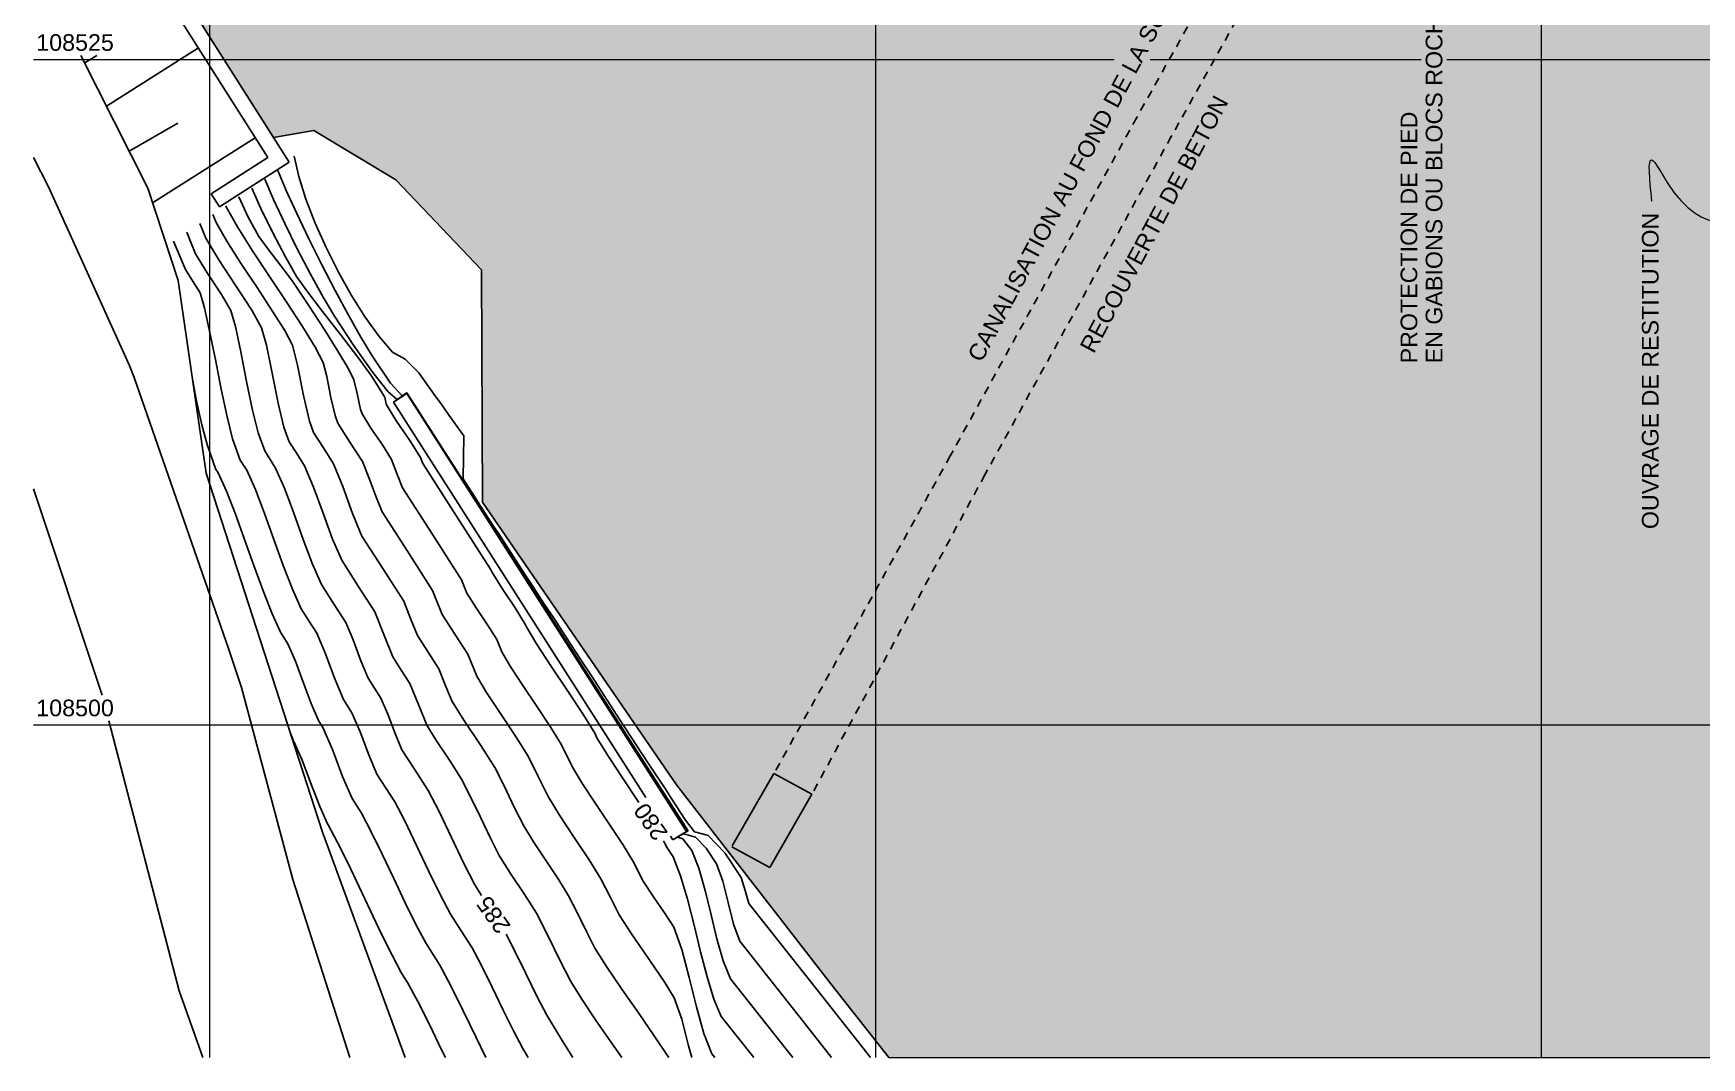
# Model space of a CAD drawing. Extents: x 62405 to 62842, y 108162 to 109685.
# Drawn here: x 62418.4 to 62481, y 109487.5 to 109526 of the extents above; entities that cross this region are included whole.
import ezdxf
from ezdxf.enums import TextEntityAlignment as Align

# ---------------------------------------------------------------- set-up
doc = ezdxf.new("R2010")
doc.units = 0
doc.header["$LTSCALE"] = 0.999976
doc.header["$MEASUREMENT"] = 0
doc.linetypes.add('DOT', pattern=[0.55, 0.3, -0.25])
for name, color, linetype in [('Bâti', 7, 'Continuous'), ('colore lago', 131, 'Continuous'), ('coordinate', 2, 'Continuous'), ('curve livello 1m', 2, 'Continuous'), ('curve livello 5m', 7, 'Continuous'), ('Limite fiume', 6, 'Continuous'), ('LIN018CO', 6, 'Continuous'), ('pendenze', 2, 'Continuous'), ('Strade', 7, 'Continuous'), ('TalusHautBas', 7, 'Continuous'), ('TEXT035', 1, 'Continuous')]:
    doc.layers.add(name, color=color, linetype=linetype)
doc.layers.add('Colori bordi', color=5, linetype='Continuous', plot=False)
doc.styles.add('ARIAL', font='arial.ttf')

msp = doc.modelspace()

# ---------------------------------------------------------------- hatches: boundary and pattern name
at = {"layer": 'colore lago', "ltscale": 2.5}
msp.add_hatch(color=256, dxfattribs=at).paths.add_polyline_path([(62418.386, 109536.339), (62418.985, 109535.375), (62423.804, 109527.74), (62427.401, 109522.066), (62428.917, 109522.33), (62431.999, 109520.483), (62435.209, 109517.103), (62435.248, 109508.375), (62442.532, 109497.745), (62448.327, 109490.271), (62450.507, 109487.501), (62519.333, 109487.501), (62517.305, 109489.509), (62515.162, 109489.283), (62513.59, 109490.987), (62513.852, 109495.246), (62504.852, 109507.641), (62496.282, 109519.444), (62493.401, 109518.757), (62485.503, 109525.16), (62484.758, 109528.288), (62471.397, 109544.28), (62471.521, 109544.381), (62471.307, 109544.63), (62466.582, 109550.14), (62461.323, 109555.669), (62452.234, 109564.908), (62445.975, 109571.355), (62438.597, 109578.993), (62431.968, 109586.051), (62422.759, 109596.383), (62419.614, 109600.43), (62418.386, 109602.152)])

# ---------------------------------------------------------------- linework, layer by layer
at = {"layer": 'Bâti', "linetype": 'DOT'}
for p, q in [((62465.739, 109533.423), (62459.812, 109522.821)), ((62467.031, 109532.701), (62461.104, 109522.099)), ((62459.812, 109522.821), (62452.81, 109510.107)), ((62461.109, 109522.107), (62454.107, 109509.393)), ((62452.81, 109510.107), (62446.19, 109498.174)), ((62454.109, 109509.398), (62447.615, 109497.396))]:
    msp.add_line(p, q, dxfattribs=at)
at = {"layer": 'Bâti', "linetype": 'Continuous'}
for p, q in [((62423.804, 109527.74), (62427.989, 109521.138)), ((62423.314, 109527.429), (62427.19, 109521.315)), ((62427.19, 109521.315), (62425.062, 109519.955)), ((62427.989, 109521.138), (62425.374, 109519.466)), ((62425.374, 109519.466), (62425.062, 109519.955)), ((62432.413, 109512.482), (62431.903, 109512.129)), ((62432.409, 109512.452), (62431.903, 109512.129)), ((62441.381, 109497.269), (62431.903, 109512.129)), ((62442.902, 109496.001), (62432.409, 109512.452)), ((62442.967, 109496.023), (62432.413, 109512.482)), ((62446.19, 109498.174), (62444.626, 109495.459)), ((62447.615, 109497.396), (62446.19, 109498.174)), ((62447.615, 109497.396), (62446.032, 109494.649)), ((62442.396, 109495.678), (62442.301, 109495.827)), ((62442.967, 109496.023), (62442.396, 109495.678)), ((62442.902, 109496.001), (62442.396, 109495.678)), ((62446.032, 109494.649), (62444.607, 109495.427))]:
    msp.add_line(p, q, dxfattribs=at)
at = {"layer": 'Colori bordi', "linetype": 'Continuous', "lineweight": 0, "flags": 128}
msp.add_lwpolyline([(62423.804, 109527.74), (62427.401, 109522.066), (62428.917, 109522.33), (62431.999, 109520.483), (62435.209, 109517.103), (62435.248, 109508.375), (62442.532, 109497.745), (62448.327, 109490.271), (62450.507, 109487.501), (62519.333, 109487.501), (62517.305, 109489.509), (62515.162, 109489.283), (62513.59, 109490.987), (62513.852, 109495.246), (62504.852, 109507.641), (62496.282, 109519.444), (62493.401, 109518.757), (62485.503, 109525.16), (62484.758, 109528.288)], dxfattribs=at)
at = {"layer": 'coordinate', "linetype": 'Continuous', "lineweight": 0}
for p, q in [((62425, 109685.001), (62425, 109487.501)), ((62450, 109685.001), (62450, 109487.501)), ((62475, 109685.001), (62475, 109487.501)), ((62418.386, 109525), (62458.966, 109525)), ((62460.316, 109525), (62470.487, 109525)), ((62471.457, 109525), (62561.886, 109525)), ((62418.386, 109500), (62489.313, 109500))]:
    msp.add_line(p, q, dxfattribs=at)
at = {"layer": 'curve livello 1m', "flags": 128}
for points in [[(62428.177, 109521.363), (62428.349, 109520.602), (62428.617, 109519.757), (62428.964, 109518.857), (62429.376, 109517.932), (62429.837, 109517.013), (62430.333, 109516.131), (62430.847, 109515.315), (62431.366, 109514.596), (62431.873, 109514.003), (62432.348, 109513.738), (62432.861, 109513.222), (62433.437, 109512.416), (62433.719, 109512.02), (62433.999, 109511.629), (62434.547, 109510.86), (62434.536, 109510.058), (62434.52, 109509.243), (62435.083, 109508.368), (62435.152, 109508.26), (62435.222, 109508.152), (62435.36, 109507.937), (62435.635, 109507.51), (62435.934, 109507.072), (62436.491, 109506.208), (62436.765, 109505.782), (62436.902, 109505.57), (62437.037, 109505.359), (62437.574, 109504.526), (62437.912, 109504.032), (62438.454, 109503.192), (62438.721, 109502.778), (62438.986, 109502.368), (62439.346, 109501.84), (62440.41, 109500.194), (62441.438, 109498.602), (62441.845, 109498.006), (62442.103, 109497.607), (62442.359, 109497.211), (62442.865, 109496.429), (62443.213, 109495.988), (62443.635, 109495.87), (62443.725, 109495.844), (62444.348, 109495.192), (62444.956, 109494.269), (62445.104, 109493.777), (62445.251, 109493.286), (62447.999, 109489.817), (62449.815, 109487.501)], [(62446.898, 109487.501), (62446.6, 109487.88), (62444.554, 109490.464), (62444.283, 109491.134), (62444.047, 109491.963), (62443.829, 109492.872), (62443.61, 109493.783), (62443.374, 109494.615), (62443.103, 109495.289), (62443.103, 109495.289), (62442.763, 109495.724), (62442.564, 109495.78), (62442.668, 109495.846), (62442.772, 109495.913), (62442.921, 109496.008), (62442.727, 109496.31), (62442.264, 109497.036), (62442.168, 109497.186), (62441.936, 109497.55), (62441.839, 109497.7), (62441.607, 109498.064), (62441.224, 109498.661), (62440.293, 109500.121), (62439.914, 109500.712), (62438.979, 109502.177), (62438.885, 109502.324), (62438.651, 109502.691), (62438.416, 109503.059), (62438.322, 109503.206), (62437.853, 109503.942), (62437.665, 109504.234), (62437.195, 109504.972), (62437.008, 109505.262), (62436.891, 109505.447), (62436.844, 109505.519), (62436.726, 109505.704), (62436.68, 109505.776), (62436.444, 109506.146), (62436.351, 109506.29), (62435.879, 109507.031), (62435.695, 109507.319), (62435.458, 109507.69), (62435.366, 109507.833), (62435.248, 109508.018), (62435.202, 109508.09), (62435.143, 109508.183), (62435.12, 109508.218), (62435.061, 109508.311), (62435.038, 109508.347), (62434.563, 109509.091), (62434.381, 109509.375), (62433.906, 109510.12), (62433.724, 109510.404), (62433.486, 109510.777), (62433.395, 109510.918), (62433.157, 109511.291), (62433.067, 109511.432), (62432.59, 109512.18), (62432.41, 109512.46), (62432.042, 109512.225), (62431.712, 109512.517), (62431.136, 109513.235), (62430.425, 109514.23), (62429.688, 109515.357), (62429.688, 109515.357), (62429.266, 109516.072), (62428.79, 109516.939), (62428.296, 109517.887), (62427.821, 109518.844), (62427.402, 109519.74), (62427.073, 109520.502)], [(62448.356, 109487.501), (62447.3, 109488.849), (62444.903, 109491.875), (62444.667, 109492.519), (62444.466, 109493.325), (62444.266, 109494.132), (62444.029, 109494.779), (62444.029, 109494.779), (62443.641, 109495.368), (62443.244, 109495.784), (62443.244, 109495.784), (62442.985, 109495.857), (62442.785, 109495.913), (62442.946, 109496.016), (62442.499, 109496.714), (62442.288, 109497.045), (62442.064, 109497.393), (62441.959, 109497.559), (62441.735, 109497.907), (62441.629, 109498.073), (62440.741, 109499.458), (62440.312, 109500.13), (62439.429, 109501.508), (62438.995, 109502.187), (62438.775, 109502.531), (62438.666, 109502.701), (62438.557, 109502.872), (62438.337, 109503.215), (62438.118, 109503.558), (62437.679, 109504.244), (62437.459, 109504.588), (62437.02, 109505.272), (62436.965, 109505.359), (62436.856, 109505.529), (62436.8, 109505.616), (62436.691, 109505.787), (62436.58, 109505.96), (62436.362, 109506.301), (62436.14, 109506.649), (62435.703, 109507.329), (62435.592, 109507.504), (62435.374, 109507.843), (62435.318, 109507.931), (62435.21, 109508.101), (62435.182, 109508.144), (62435.127, 109508.229), (62435.099, 109508.273), (62435.045, 109508.358), (62434.82, 109508.71), (62434.387, 109509.386), (62434.161, 109509.74), (62433.728, 109510.415), (62433.615, 109510.592), (62433.399, 109510.929), (62433.285, 109511.107), (62433.07, 109511.443), (62432.842, 109511.801), (62432.412, 109512.471), (62432.235, 109512.359), (62431.8, 109512.843), (62431.105, 109513.862), (62431.105, 109513.862), (62430.685, 109514.565), (62430.217, 109515.398), (62429.721, 109516.32), (62429.219, 109517.29), (62428.731, 109518.267), (62428.279, 109519.211), (62427.882, 109520.08), (62427.562, 109520.834)], [(62426.096, 109519.838), (62426.45, 109519.08), (62426.854, 109518.347), (62427.196, 109517.877), (62427.695, 109517.233), (62428.112, 109516.673), (62428.714, 109515.776), (62429.302, 109514.868), (62429.819, 109514.037), (62430.212, 109513.373), (62430.423, 109512.965), (62430.54, 109512.455), (62430.672, 109511.848), (62430.731, 109511.684), (62431.058, 109511.151), (62431.488, 109510.523), (62431.829, 109509.972), (62432.036, 109509.442), (62432.244, 109508.913), (62433.353, 109507.184), (62434.464, 109505.453), (62434.665, 109504.951), (62435.005, 109504.4), (62435.437, 109503.766), (62435.781, 109503.211), (62435.97, 109502.747), (62436.293, 109502.203), (62436.768, 109501.478), (62437.305, 109500.675), (62437.816, 109499.899), (62438.211, 109499.256), (62438.629, 109498.413), (62439.008, 109497.792), (62439.495, 109497.048), (62440.02, 109496.26), (62440.512, 109495.509), (62440.901, 109494.875), (62441.278, 109494.125), (62441.663, 109493.539), (62442.129, 109492.868), (62442.426, 109492.399), (62442.731, 109491.562), (62443.013, 109490.516), (62443.286, 109489.413), (62443.563, 109488.404), (62443.857, 109487.642), (62443.969, 109487.501)], [(62442.24, 109487.501), (62442.183, 109487.599), (62441.698, 109488.325), (62441.103, 109489.183), (62440.478, 109490.08), (62439.907, 109490.921), (62439.471, 109491.614), (62439.471, 109491.614), (62439.161, 109492.212), (62438.803, 109492.953), (62438.483, 109493.575), (62438.483, 109493.575), (62438.108, 109494.18), (62437.633, 109494.897), (62437.161, 109495.611), (62436.795, 109496.204), (62436.795, 109496.204), (62436.446, 109496.891), (62436.057, 109497.71), (62435.708, 109498.398), (62435.708, 109498.398), (62435.185, 109499.227), (62434.548, 109500.18), (62434.097, 109500.908), (62434.097, 109500.908), (62433.852, 109501.509), (62433.607, 109502.11), (62433.607, 109502.11), (62433.206, 109502.734), (62432.809, 109503.355), (62432.809, 109503.355), (62432.549, 109504.002), (62432.29, 109504.65), (62432.29, 109504.65), (62431.505, 109505.873), (62430.722, 109507.095), (62430.371, 109507.944), (62430.006, 109508.963), (62429.655, 109509.812), (62429.655, 109509.812), (62429.273, 109510.408), (62428.901, 109510.99), (62428.901, 109510.99), (62428.749, 109511.409), (62428.527, 109512.381), (62428.3, 109513.519), (62428.112, 109514.271), (62428.112, 109514.271), (62427.825, 109514.815), (62427.357, 109515.562), (62426.785, 109516.428), (62426.189, 109517.325), (62425.649, 109518.169), (62425.244, 109518.872), (62425.244, 109518.872), (62425.119, 109519.173)], [(62443.101, 109487.501), (62442.985, 109487.947), (62442.729, 109488.946), (62442.45, 109489.748), (62442.45, 109489.748), (62442.094, 109490.33), (62441.502, 109491.19), (62440.865, 109492.109), (62440.374, 109492.869), (62440.374, 109492.869), (62440.037, 109493.538), (62439.692, 109494.225), (62439.692, 109494.225), (62439.252, 109494.934), (62438.695, 109495.776), (62438.142, 109496.613), (62437.712, 109497.308), (62437.712, 109497.308), (62437.336, 109498.067), (62436.96, 109498.827), (62436.96, 109498.827), (62436.517, 109499.539), (62435.948, 109500.394), (62435.404, 109501.216), (62435.034, 109501.827), (62435.034, 109501.827), (62434.694, 109502.661), (62434.214, 109503.409), (62433.737, 109504.153), (62433.737, 109504.153), (62433.377, 109505.051), (62432.429, 109506.529), (62431.483, 109508.004), (62431.239, 109508.594), (62430.986, 109509.302), (62430.742, 109509.892), (62430.742, 109509.892), (62430.272, 109510.623), (62429.816, 109511.337), (62429.816, 109511.337), (62429.711, 109511.628), (62429.556, 109512.304), (62429.398, 109513.096), (62429.268, 109513.618), (62429.268, 109513.618), (62428.972, 109514.192), (62428.496, 109514.966), (62427.903, 109515.874), (62427.257, 109516.846), (62426.619, 109517.813), (62426.055, 109518.707), (62425.627, 109519.459), (62425.627, 109519.459), (62425.608, 109519.506)], [(62440.477, 109487.501), (62440.088, 109488.059), (62439.496, 109488.917), (62438.975, 109489.701), (62438.567, 109490.358), (62438.567, 109490.358), (62438.162, 109491.142), (62437.693, 109492.11), (62437.274, 109492.926), (62437.274, 109492.926), (62436.838, 109493.618), (62436.305, 109494.418), (62435.878, 109495.099), (62435.878, 109495.099), (62435.545, 109495.744), (62435.167, 109496.534), (62434.79, 109497.324), (62434.457, 109497.969), (62434.457, 109497.969), (62434.035, 109498.636), (62433.523, 109499.403), (62433.16, 109499.989), (62433.16, 109499.989), (62432.84, 109500.774), (62432.52, 109501.56), (62432.52, 109501.56), (62432.199, 109502.06), (62431.881, 109502.557), (62431.881, 109502.557), (62431.542, 109503.403), (62431.203, 109504.249), (62431.203, 109504.249), (62430.581, 109505.218), (62429.961, 109506.185), (62429.621, 109506.979), (62429.265, 109507.959), (62428.908, 109508.939), (62428.568, 109509.733), (62428.568, 109509.733), (62428.273, 109510.193), (62427.986, 109510.642), (62427.986, 109510.642), (62427.788, 109511.189), (62427.574, 109512.092), (62427.347, 109513.218), (62427.133, 109514.264), (62426.957, 109514.924), (62426.957, 109514.924), (62426.589, 109515.579), (62425.987, 109516.5), (62425.346, 109517.472), (62424.861, 109518.285), (62424.861, 109518.285), (62424.63, 109518.841)], [(62436.966, 109487.501), (62436.759, 109487.846), (62436.759, 109487.846), (62436.422, 109488.478), (62436.027, 109489.279), (62435.61, 109490.143), (62435.208, 109490.961), (62434.856, 109491.626), (62434.856, 109491.626), (62434.447, 109492.262), (62434.044, 109492.89), (62434.044, 109492.89), (62433.659, 109493.625), (62433.225, 109494.524), (62432.773, 109495.477), (62432.339, 109496.377), (62431.954, 109497.111), (62431.954, 109497.111), (62431.604, 109497.654), (62431.287, 109498.151), (62431.287, 109498.151), (62430.979, 109498.873), (62430.654, 109499.737), (62430.346, 109500.459), (62430.346, 109500.459), (62430.025, 109500.96), (62429.698, 109501.737), (62429.356, 109502.669), (62429.029, 109503.446), (62429.029, 109503.446), (62428.734, 109503.907), (62428.438, 109504.367), (62428.11, 109505.1), (62427.767, 109505.994), (62427.417, 109506.97), (62427.067, 109507.946), (62426.724, 109508.84), (62426.395, 109509.574), (62426.395, 109509.574), (62426.156, 109509.948), (62425.866, 109510.75), (62425.66, 109511.575), (62425.44, 109512.611), (62425.219, 109513.727), (62425.005, 109514.79), (62424.811, 109515.668), (62424.646, 109516.229), (62424.646, 109516.229), (62424.391, 109516.643), (62424.096, 109517.112), (62424.096, 109517.112), (62424.026, 109517.28), (62423.653, 109518.177)], [(62424.372, 109512.924), (62424.514, 109512.165), (62424.711, 109511.278), (62424.905, 109510.53), (62425.24, 109509.6), (62425.308, 109509.494), (62425.634, 109508.779), (62425.972, 109507.917), (62426.319, 109506.966), (62426.667, 109505.985), (62427.014, 109505.035), (62427.352, 109504.172), (62427.677, 109503.458), (62427.81, 109503.252), (62427.942, 109503.045), (62428.223, 109502.4), (62428.519, 109501.603), (62428.816, 109500.807), (62429.097, 109500.162), (62429.259, 109499.909), (62429.616, 109499.072), (62429.993, 109498.069), (62430.35, 109497.231), (62430.703, 109496.682), (62431.069, 109495.989), (62431.481, 109495.148), (62431.915, 109494.234), (62432.349, 109493.319), (62432.76, 109492.479), (62433.127, 109491.786), (62433.647, 109490.976), (62434.055, 109490.205), (62434.522, 109489.256), (62435.006, 109488.253), (62435.377, 109487.501)], [(62428.038, 109499.69), (62428.169, 109499.364), (62428.172, 109499.359), (62428.473, 109498.676), (62428.793, 109497.835), (62429.113, 109496.994), (62429.413, 109496.312), (62429.451, 109496.253), (62429.805, 109495.589), (62430.199, 109494.793), (62430.618, 109493.918), (62431.044, 109493.016), (62431.462, 109492.141), (62431.856, 109491.345), (62432.21, 109490.681), (62432.438, 109490.327), (62432.819, 109489.613), (62433.253, 109488.742), (62433.71, 109487.796), (62433.853, 109487.501)]]:
    msp.add_lwpolyline(points, dxfattribs=at)
at = {"layer": 'curve livello 5m', "flags": 128}
for points in [[(62426.585, 109520.17), (62426.926, 109519.398), (62427.373, 109518.483), (62427.848, 109517.583), (62428.271, 109516.852), (62428.271, 109516.852), (62428.657, 109516.303), (62429.245, 109515.532), (62429.919, 109514.663), (62430.566, 109513.82), (62431.071, 109513.126), (62431.071, 109513.126), (62431.578, 109512.313), (62431.633, 109512.068), (62431.646, 109512.032), (62432.024, 109511.415), (62432.521, 109510.688), (62432.915, 109510.051), (62432.915, 109510.051), (62433.005, 109509.822), (62434.277, 109507.84), (62435.551, 109505.854), (62435.593, 109505.749), (62435.981, 109505.12), (62436.475, 109504.395), (62436.868, 109503.761), (62436.868, 109503.761), (62436.907, 109503.666), (62437.275, 109503.046), (62437.816, 109502.219), (62438.429, 109501.303), (62439.012, 109500.418), (62439.463, 109499.685), (62439.463, 109499.685), (62439.545, 109499.517), (62439.973, 109498.817), (62440.523, 109497.977), (62441.116, 109497.087), (62441.118, 109497.084)], [(62435.213, 109493.594), (62434.961, 109493.995), (62434.549, 109494.791), (62434.083, 109495.767), (62433.617, 109496.744), (62433.205, 109497.54), (62432.69, 109498.339), (62432.224, 109499.07), (62431.965, 109499.676), (62431.692, 109500.403), (62431.433, 109501.01), (62430.953, 109501.758), (62430.678, 109502.412), (62430.39, 109503.194), (62430.116, 109503.848), (62429.657, 109504.562), (62429.2, 109505.276), (62428.866, 109506.034), (62428.518, 109506.968), (62428.164, 109507.961), (62427.815, 109508.895), (62427.482, 109509.653), (62427.071, 109510.295), (62426.827, 109510.969), (62426.617, 109511.827), (62426.394, 109512.908), (62426.174, 109514.021), (62425.971, 109514.975), (62425.801, 109515.576), (62425.453, 109516.172), (62424.914, 109516.985), (62424.478, 109517.698), (62424.31, 109518.103), (62424.142, 109518.509)], [(62442.038, 109495.642), (62442.11, 109495.524), (62442.11, 109495.524), (62442.182, 109495.381), (62442.402, 109495.05), (62442.68, 109494.332), (62442.941, 109493.451), (62443.191, 109492.478), (62443.437, 109491.481), (62443.684, 109490.532), (62443.938, 109489.699), (62444.205, 109489.053), (62444.205, 109489.053), (62445.435, 109487.501)], [(62438.639, 109487.501), (62438.237, 109488.144), (62437.663, 109489.102), (62437.3, 109489.791), (62436.874, 109490.667), (62436.442, 109491.554), (62436.134, 109492.144)]]:
    msp.add_lwpolyline(points, dxfattribs=at)
at = {"layer": 'Limite fiume', "linetype": 'Continuous'}
for p, q in [((62428.917, 109522.33), (62427.401, 109522.066)), ((62428.917, 109522.33), (62431.999, 109520.483)), ((62431.999, 109520.483), (62435.209, 109517.103)), ((62435.209, 109517.103), (62435.248, 109508.375)), ((62435.248, 109508.375), (62442.532, 109497.745)), ((62442.532, 109497.745), (62448.327, 109490.271)), ((62448.327, 109490.271), (62450.507, 109487.501))]:
    msp.add_line(p, q, dxfattribs=at)
at = {"layer": 'LIN018CO', "lineweight": 0}
for points in [[(62471.033, 109528.123), (62471.033, 109529.682), (62471.633, 109528.783), (62479.819, 109535.116)], [(62479.15, 109519.675), (62479.15, 109521.234), (62479.75, 109520.335), (62489.341, 109525.716)]]:
    msp.add_spline(points, degree=3, dxfattribs=at)
at = {"layer": 'pendenze', "linetype": 'Continuous'}
for p, q in [((62421.133, 109523.247), (62424.58, 109525.432)), ((62420.315, 109524.875), (62420.775, 109525.156)), ((62421.979, 109521.562), (62423.814, 109522.607)), ((62422.862, 109519.617), (62426.717, 109522.061))]:
    msp.add_line(p, q, dxfattribs=at)
at = {"layer": 'Strade', "linetype": 'Continuous', "flags": 128}
for points in [[(62418.386, 109521.312), (62418.95, 109520.213), (62421.986, 109513.53), (62422.175, 109513.052), (62425.713, 109502.868), (62426.202, 109501.403), (62428.128, 109494.198), (62430.264, 109487.501)], [(62418.386, 109508.873), (62420.923, 109501.27), (62420.964, 109501.113)], [(62421.214, 109500.156), (62423.865, 109490.011), (62424.753, 109487.501)]]:
    msp.add_lwpolyline(points, dxfattribs=at)
at = {"layer": 'TalusHautBas', "linetype": 'Continuous'}
for p, q in [((62422.684, 109520.16), (62420.174, 109525.156)), ((62423.823, 109516.694), (62422.684, 109520.16)), ((62423.823, 109516.694), (62424.726, 109510.489)), ((62424.726, 109510.489), (62424.879, 109509.463)), ((62429.239, 109495.975), (62424.879, 109509.463)), ((62432.344, 109487.501), (62429.239, 109495.975))]:
    msp.add_line(p, q, dxfattribs=at)

# ---------------------------------------------------------------- texts
at = {"layer": 'coordinate', "color": 1, "style": 'ARIAL'}
for s, p in [('EN GABIONS OU BLOCS ROCHER', (62471.284, 109513.583)), ('PROTECTION DE PIED', (62470.342, 109513.583)), ('OUVRAGE DE RESTITUTION', (62479.401, 109507.357))]:
    msp.add_text(s, height=0.625, rotation=90.00005, dxfattribs=at).set_placement(p)
for s, rotation, p in [('108525', 0.00005, (62421.408, 109525.326)), ('108500', 0.00005, (62421.408, 109500.326)), ('280', 125.18352, (62441.395, 109497.135)), ('285', 125.18352, (62435.493, 109493.639))]:
    msp.add_text(s, height=0.625, rotation=rotation, dxfattribs=at).set_placement(p, align=Align.RIGHT)
at = {"layer": 'TEXT035', "linetype": 'Continuous', "lineweight": 0, "style": 'ARIAL'}
for s, p in [('CANALISATION AU FOND DE LA SÛRE', (62453.98, 109513.585)), ('RECOUVERTE DE BETON', (62458.199, 109513.92))]:
    msp.add_text(s, height=0.625, rotation=61.88497, dxfattribs=at).set_placement(p)

doc.saveas('drawing.dxf')
